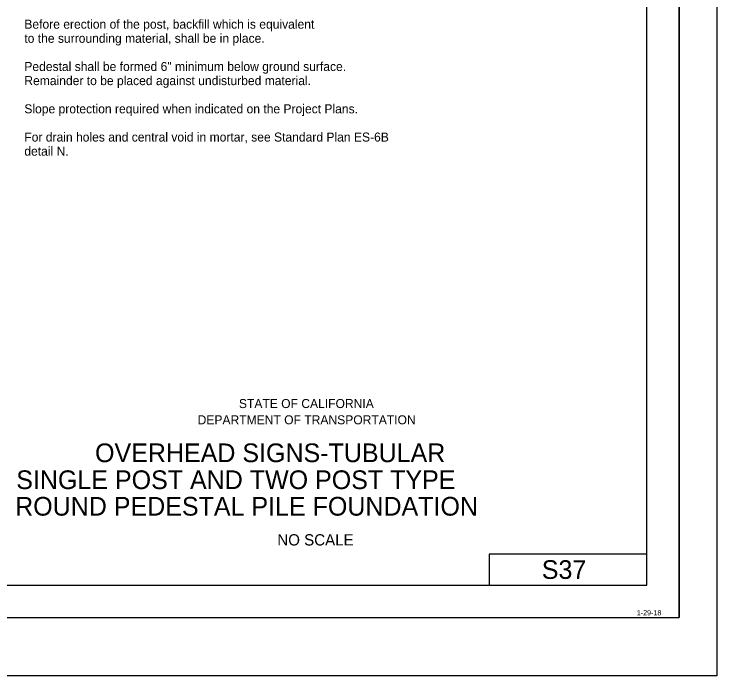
# Model space of a CAD drawing. Extents: x -894 to 866, y -476 to 714.
# Drawn here: x 321 to 866, y -476 to 37 of the extents above; entities that cross this region are included whole.
import ezdxf

# ---------------------------------------------------------------- set-up
doc = ezdxf.new("R2010")
doc.units = 0
for name, color, linetype in [('10 Sheet Format', 7, 'Continuous'), ('57 Undefined', 7, 'Continuous'), ('60 Nongeo Data', 7, 'Continuous')]:
    doc.layers.add(name, color=color, linetype=linetype)

msp = doc.modelspace()

# ---------------------------------------------------------------- linework, layer by layer
at = {"layer": '10 Sheet Format'}
for p, q in [((836.55, 668.96), (836.55, -431.04)), ((811.55, -406.04), (811.55, 643.96)), ((811.55, -381.95), (689.5, -381.95)), ((689.5, -381.95), (689.5, -406.04)), ((-813.45, -406.04), (811.55, -406.04)), ((-863.46, -431.04), (836.55, -431.04))]:
    msp.add_line(p, q, dxfattribs=at)
for points in [[(-894.04, 713.55), (865.96, 713.55), (865.96, -476.45), (-894.04, -476.45)], [(-863.46, -431.04), (836.55, -431.04), (836.55, 668.96), (-863.46, 668.96)]]:
    msp.add_lwpolyline(points, close=True, dxfattribs=at)

# ---------------------------------------------------------------- texts
for s, height, p in [('STATE OF CALIFORNIA', 7, (495.43, -268.81)), ('DEPARTMENT OF TRANSPORTATION', 7, (463.43, -281.42)), ('OVERHEAD SIGNS-TUBULAR', 14.5, (383.91, -310.74)), ('SINGLE POST AND TWO POST TYPE', 14.5, (322.83, -331.62)), ('ROUND PEDESTAL PILE FOUNDATION', 14.5, (321.97, -352.18)), ('NO SCALE', 8.75, (525.19, -375.34)), ('1-29-18', 4, (803.83, -429.47))]:
    msp.add_text(s, height=height, dxfattribs=at).set_placement(p)
at = {"layer": '57 Undefined'}
for s, p in [('Before erection of the post, backfill which is equivalent', (329.11, 25.25)), ('to the surrounding material, shall be in place.', (329.11, 14.31)), ('Pedestal shall be formed 6" minimum below ground surface.', (329.11, -7.56)), ('Remainder to be placed against undisturbed material.', (329.11, -18.5)), ('Slope protection required when indicated on the Project Plans.', (329.11, -40.37)), ('For drain holes and central void in mortar, see Standard Plan ES-6B', (329.11, -62.25)), ('detail N.', (329.11, -73.18))]:
    msp.add_text(s, height=7, dxfattribs=at).set_placement(p)
at = {"layer": '60 Nongeo Data'}
msp.add_text('S37', height=14.5, dxfattribs=at).set_placement((730.2, -401.24))

doc.saveas('drawing.dxf')
